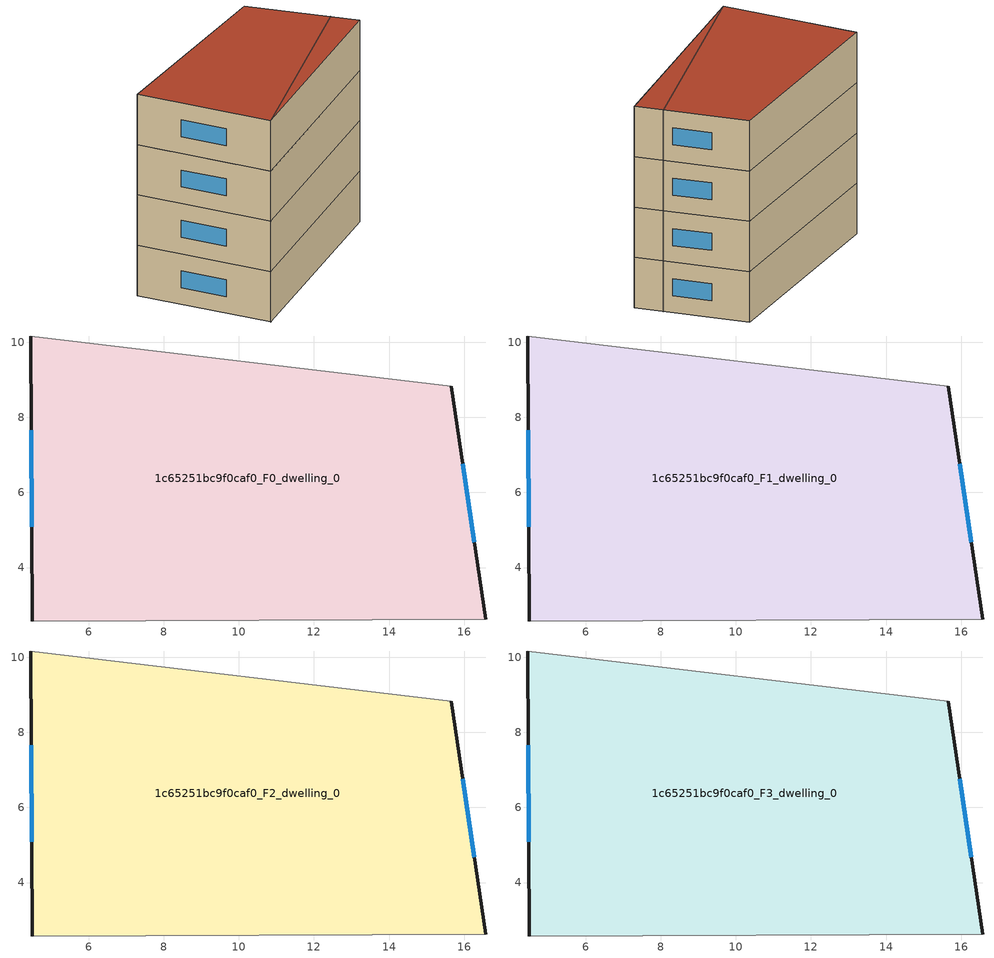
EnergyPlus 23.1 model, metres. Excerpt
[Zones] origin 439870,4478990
1c65251bc9f0caf0_F0_dwelling_0
 floor ground (EU_floor_Construction): 15.65,8.82 16.58,2.62 4.49,2.58 4.45,10.17 z0
 wall outside (EU_wall_Construction): 4.45,10.17 4.49,2.58 / 16.58,2.62 15.65,8.82 z0:3
 wall adiabatic (EU_wall_Construction): 4.49,2.58 16.58,2.62 / 15.65,8.82 4.45,10.17 z0:3
 window (EU_Window_Construction): 4.47,7.65 4.48,5.09 / 16.27,4.68 15.96,6.77 z0.99:2.01
1c65251bc9f0caf0_F1_dwelling_0
 floor to 1c65251bc9f0caf0_F0_dwelling_0 (EU_floor_Construction): 15.65,8.82 16.58,2.62 4.49,2.58 4.45,10.17 z3
 wall outside (EU_wall_Construction): 4.45,10.17 4.49,2.58 / 16.58,2.62 15.65,8.82 z3:6
 wall adiabatic (EU_wall_Construction): 4.49,2.58 16.58,2.62 / 15.65,8.82 4.45,10.17 z3:6
 window (EU_Window_Construction): 4.47,7.65 4.48,5.09 / 16.27,4.68 15.96,6.77 z3.99:5.01
1c65251bc9f0caf0_F2_dwelling_0
 floor to 1c65251bc9f0caf0_F1_dwelling_0 (EU_floor_Construction): 15.65,8.82 16.58,2.62 4.49,2.58 4.45,10.17 z6
 wall outside (EU_wall_Construction): 4.45,10.17 4.49,2.58 / 16.58,2.62 15.65,8.82 z6:9
 wall adiabatic (EU_wall_Construction): 4.49,2.58 16.58,2.62 / 15.65,8.82 4.45,10.17 z6:9
 window (EU_Window_Construction): 4.47,7.65 4.48,5.09 / 16.27,4.68 15.96,6.77 z6.99:8.01
1c65251bc9f0caf0_F3_dwelling_0
 floor to 1c65251bc9f0caf0_F2_dwelling_0 (EU_floor_Construction): 15.65,8.82 16.58,2.62 4.49,2.58 4.45,10.17 z9
 wall outside (EU_wall_Construction): 4.45,10.17 4.49,2.58 / 16.58,2.62 15.65,8.82 z9:12
 wall adiabatic (EU_wall_Construction): 4.49,2.58 16.58,2.62 / 15.65,8.82 4.45,10.17 z9:12
 window (EU_Window_Construction): 4.47,7.65 4.48,5.09 / 16.27,4.68 15.96,6.77 z9.99:11.01
 roof outside (EU_roof_Construction): 16.58,2.62 15.65,8.82 4.45,10.17 4.49,2.58 z12
shading: 4.49,2.58 16.36,4.19 z0:12
[Building]
EU S2 Campaign: North Axis=0; Terrain=City; Solar Distribution=FullExterior
[Site:Location]
Madrid: Latitude=40.5; Longitude=-3.5; Time Zone=1; Elevation=609
[SizingPeriod:WeatherFileDays]
AnnualSizingPeriod: Begin Month=1; Begin Day of Month=1; End Month=12; End Day of Month=31; Day of Week for Start Day=Monday; Use Weather File Daylight Saving Period=No; Use Weather File Rain and Snow Indicators=No
[MATERIAL]
EU_InternalMass_Material: Roughness=MediumRough; Thickness=0.1; Conductivity=1; Density=1800; Specific Heat=900; Thermal Absorptance=0.9; Solar Absorptance=0.7; Visible Absorptance=0.7
[MATERIAL:NOMASS] Roughness=MediumRough; Thermal Absorptance=0.9; Solar Absorptance=0.7; Visible Absorptance=0.7
Name | Thermal Resistance
EU_wall_NoMass | 0.609216
EU_roof_NoMass | 0.513268
EU_floor_NoMass | 0.568163
[WINDOWMATERIAL:SIMPLEGLAZINGSYSTEM]
EU_Window_SimpleGlazing: UFactor=5.50606; Solar Heat Gain Coefficient=0.85; Visible Transmittance=0.85
[CONSTRUCTION]
EU_wall_Construction: EU_wall_NoMass
EU_roof_Construction: EU_roof_NoMass
EU_floor_Construction: EU_floor_NoMass
EU_Window_Construction: EU_Window_SimpleGlazing
EU_InternalMass_Construction: EU_InternalMass_Material
[ZONE] Type=1; Multiplier=1; Ceiling Height=autocalculate; Floor Area=autocalculate; Part of Total Floor Area=Yes
Name | Volume
1c65251bc9f0caf0_F0_dwelling_0 | 239.941
1c65251bc9f0caf0_F1_dwelling_0; 1c65251bc9f0caf0_F2_dwelling_0; 1c65251bc9f0caf0_F3_dwelling_0 | 239.942
[INTERNALMASS] Construction=EU_InternalMass_Construction; Surface Area=79.9806
Name | Zone or ZoneList
1c65251bc9f0caf0_F0_dwelling_0_EU_InternalMass | 1c65251bc9f0caf0_F0_dwelling_0
1c65251bc9f0caf0_F1_dwelling_0_EU_InternalMass | 1c65251bc9f0caf0_F1_dwelling_0
1c65251bc9f0caf0_F2_dwelling_0_EU_InternalMass | 1c65251bc9f0caf0_F2_dwelling_0
1c65251bc9f0caf0_F3_dwelling_0_EU_InternalMass | 1c65251bc9f0caf0_F3_dwelling_0
[OTHEREQUIPMENT] Fuel Type=Electricity; Design Level Calculation Method=Watts/Area; Power per Zone Floor Area=1; Fraction Latent=0; Fraction Radiant=0; Fraction Lost=0; Carbon Dioxide Generation Rate=0; EndUse Subcategory=EU_Step8_InternalGains
Name | Zone or ZoneList or Space or SpaceList | Schedule
EU_Step8_InternalGain_1c65251bc9f0caf0_F0_dwelling_0_f000 | 1c65251bc9f0caf0_F0_dwelling_0 | EU_Step8_GainSchedule_1c65251bc9f0caf0_F0_dwelling_0_f000
EU_Step8_InternalGain_1c65251bc9f0caf0_F1_dwelling_0_f000 | 1c65251bc9f0caf0_F1_dwelling_0 | EU_Step8_GainSchedule_1c65251bc9f0caf0_F1_dwelling_0_f000
EU_Step8_InternalGain_1c65251bc9f0caf0_F2_dwelling_0_f000 | 1c65251bc9f0caf0_F2_dwelling_0 | EU_Step8_GainSchedule_1c65251bc9f0caf0_F2_dwelling_0_f000
EU_Step8_InternalGain_1c65251bc9f0caf0_F3_dwelling_0_f000 | 1c65251bc9f0caf0_F3_dwelling_0 | EU_Step8_GainSchedule_1c65251bc9f0caf0_F3_dwelling_0_f000
[ZONEVENTILATION:DESIGNFLOWRATE] Schedule=EU_AlwaysOn; Design Flow Rate Calculation Method=AirChanges/Hour; Air Changes per Hour=0.752966; Ventilation Type=Natural; Fan Pressure Rise=0; Fan Total Efficiency=1; Constant Term Coefficient=1; Temperature Term Coefficient=0; Velocity Term Coefficient=0; Velocity Squared Term Coefficient=0; Minimum Indoor Temperature=-100; Maximum Indoor Temperature=100; Delta Temperature=-100; Minimum Outdoor Temperature=-100; Maximum Outdoor Temperature=100; Maximum Wind Speed=40
Name | Zone or ZoneList or Space or SpaceList
EU_ConstantAir_1c65251bc9f0caf0_F0_dwelling_0 | 1c65251bc9f0caf0_F0_dwelling_0
EU_ConstantAir_1c65251bc9f0caf0_F1_dwelling_0 | 1c65251bc9f0caf0_F1_dwelling_0
EU_ConstantAir_1c65251bc9f0caf0_F2_dwelling_0 | 1c65251bc9f0caf0_F2_dwelling_0
EU_ConstantAir_1c65251bc9f0caf0_F3_dwelling_0 | 1c65251bc9f0caf0_F3_dwelling_0
[HVACTEMPLATE:THERMOSTAT] Constant Heating Setpoint=20; Constant Cooling Setpoint=50
EU_HeatOnly_1c65251bc9f0caf0_F0_dwelling_0; EU_HeatOnly_1c65251bc9f0caf0_F1_dwelling_0; EU_HeatOnly_1c65251bc9f0caf0_F2_dwelling_0; EU_HeatOnly_1c65251bc9f0caf0_F3_dwelling_0
[HVACTEMPLATE:ZONE:IDEALLOADSAIRSYSTEM] System Availability Schedule=EU_AlwaysOn; Maximum Heating Supply Air Temperature=50; Minimum Cooling Supply Air Temperature=13; Maximum Heating Supply Air Humidity Ratio=0.0156; Minimum Cooling Supply Air Humidity Ratio=0.0077; Heating Limit=NoLimit; Cooling Limit=NoLimit; Heating Availability Schedule=EU_AlwaysOn; Cooling Availability Schedule=EU_CoolingOff; Dehumidification Control Type=ConstantSensibleHeatRatio; Cooling Sensible Heat Ratio=0.7; Dehumidification Setpoint=60; Humidification Control Type=None; Humidification Setpoint=30; Outdoor Air Method=None; Outdoor Air Flow Rate per Person=0.00944; Outdoor Air Flow Rate per Zone Floor Area=0; Outdoor Air Flow Rate per Zone=0; Demand Controlled Ventilation Type=None; Outdoor Air Economizer Type=NoEconomizer; Heat Recovery Type=None; Sensible Heat Recovery Effectiveness=0.7; Latent Heat Recovery Effectiveness=0.65
Name | Template Thermostat
1c65251bc9f0caf0_F0_dwelling_0 | EU_HeatOnly_1c65251bc9f0caf0_F0_dwelling_0
1c65251bc9f0caf0_F1_dwelling_0 | EU_HeatOnly_1c65251bc9f0caf0_F1_dwelling_0
1c65251bc9f0caf0_F2_dwelling_0 | EU_HeatOnly_1c65251bc9f0caf0_F2_dwelling_0
1c65251bc9f0caf0_F3_dwelling_0 | EU_HeatOnly_1c65251bc9f0caf0_F3_dwelling_0
[SIZING:ZONE] Zone Cooling Design Supply Air Temperature Input Method=SupplyAirTemperature; Zone Cooling Design Supply Air Temperature=13; Zone Heating Design Supply Air Temperature Input Method=SupplyAirTemperature; Zone Heating Design Supply Air Temperature=50; Zone Cooling Design Supply Air Humidity Ratio=0.008; Zone Heating Design Supply Air Humidity Ratio=0.008; Cooling Design Air Flow Method=DesignDay; Cooling Design Air Flow Rate=0; Cooling Minimum Air Flow per Zone Floor Area=0.000762; Cooling Minimum Air Flow=0; Cooling Minimum Air Flow Fraction=0.2; Heating Design Air Flow Method=DesignDay; Heating Design Air Flow Rate=0; Heating Maximum Air Flow per Zone Floor Area=0.002032; Heating Maximum Air Flow=0.141576; Heating Maximum Air Flow Fraction=0.3; Account for Dedicated Outdoor Air System=No; Dedicated Outdoor Air System Control Strategy=NeutralSupplyAir; Dedicated Outdoor Air Low Setpoint Temperature for Design=autosize; Dedicated Outdoor Air High Setpoint Temperature for Design=autosize; Zone Load Sizing Method=Sensible Load Only No Latent Load; Zone Latent Cooling Design Supply Air Humidity Ratio Input Method=HumidityRatioDifference; Zone Cooling Design Supply Air Humidity Ratio Difference=0.005; Zone Latent Heating Design Supply Air Humidity Ratio Input Method=HumidityRatioDifference; Zone Humidification Design Supply Air Humidity Ratio Difference=0.005
1c65251bc9f0caf0_F0_dwelling_0; 1c65251bc9f0caf0_F1_dwelling_0; 1c65251bc9f0caf0_F2_dwelling_0; 1c65251bc9f0caf0_F3_dwelling_0
[SCHEDULE:CONSTANT]
Name | Hourly Value
EU_AlwaysOn | 1
EU_CoolingOff | 0
[SCHEDULE:FILE] Column Number=1; Rows to Skip at Top=0; Number of Hours of Data=8760; Column Separator=Comma; Interpolate to Timestep=No; Minutes per Item=60; Adjust Schedule for Daylight Savings=Yes
Name | File
EU_Step8_GainSchedule_1c65251bc9f0caf0_F0_dwelling_0_f000 | ../../schedules/1c65251bc9f0caf0/1c65251bc9f0caf0_F0_dwelling_0_f000_gain.csv
EU_Step8_GainSchedule_1c65251bc9f0caf0_F1_dwelling_0_f000 | ../../schedules/1c65251bc9f0caf0/1c65251bc9f0caf0_F1_dwelling_0_f000_gain.csv
EU_Step8_GainSchedule_1c65251bc9f0caf0_F2_dwelling_0_f000 | ../../schedules/1c65251bc9f0caf0/1c65251bc9f0caf0_F2_dwelling_0_f000_gain.csv
EU_Step8_GainSchedule_1c65251bc9f0caf0_F3_dwelling_0_f000 | ../../schedules/1c65251bc9f0caf0/1c65251bc9f0caf0_F3_dwelling_0_f000_gain.csv
